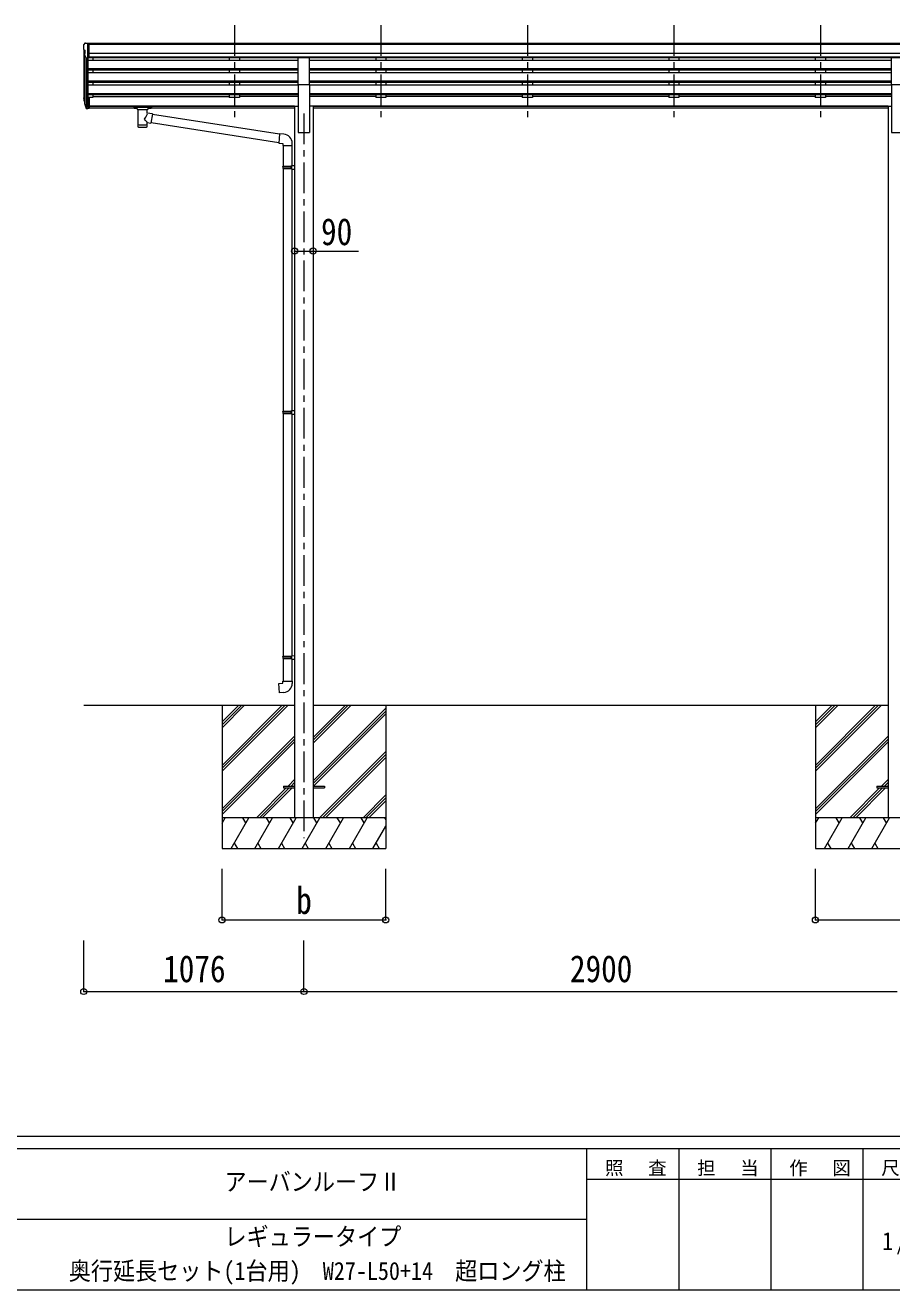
# Model space of a CAD drawing. Units: millimetres at full size, sheet at 1:30; some dimension numbers follow another scale. Extents: x -8432 to 8432, y -5820 to 5820.
# Drawn here: x -42 to 4192, y -5820 to 362 of the extents above; entities that cross this region are included whole.
import ezdxf
from ezdxf.enums import TextEntityAlignment as Align

# ---------------------------------------------------------------- set-up
doc = ezdxf.new("R2010")
doc.units = ezdxf.units.MM
doc.header["$LTSCALE"] = 30
doc.header["$PDMODE"] = 32
doc.header["$PDSIZE"] = 30
doc.linetypes.add('CHAIN1', pattern=[8, 5, -1, 1, -1])
for name, color, linetype, lineweight in [('0-0_0', 7, 'Continuous', 9), ('0-1_本体', 5, 'CHAIN1', 9), ('0-3_ELV2', 4, 'Continuous', 9), ('0-6_OTH_LINE', 6, 'Continuous', 9), ('0-9_OUTLINE', 7, 'Continuous', 9), ('F-0_240', 7, 'Continuous', 9)]:
    doc.layers.add(name, color=color, linetype=linetype, lineweight=lineweight)
doc.styles.add('ＭＳ ゴシック', font='')
doc.styles.get('ＭＳ ゴシック').set_extended_font_data('MS Gothic')

msp = doc.modelspace()

# ---------------------------------------------------------------- linework, layer by layer
at = {"layer": '0-0_0'}
for p, q in [((243.22, -2961.9), (1274.02, -2961.9)), ((919.22, -2961.9), (919.22, -3661.9)), ((919.22, -3256.08), (1213.4, -2961.9)), ((919.22, -3270.22), (1227.54, -2961.9)), ((919.22, -3284.36), (1241.68, -2961.9)), ((919.22, -3072.23), (1029.55, -2961.9)), ((919.22, -3058.09), (1015.41, -2961.9)), ((919.22, -3043.95), (1001.26, -2961.9)), ((1364.42, -2961.9), (4174.02, -2961.9)), ((1364.42, -3147.53), (1550.05, -2961.9)), ((1364.42, -3133.39), (1535.91, -2961.9)), ((1364.42, -3119.25), (1521.76, -2961.9)), ((1719.22, -2961.9), (1719.22, -3661.9)), ((3819.22, -2961.9), (3819.22, -3661.9)), ((3819.22, -3256.08), (4113.4, -2961.9)), ((3819.22, -3270.22), (4127.54, -2961.9)), ((3819.22, -3284.36), (4141.68, -2961.9)), ((3819.22, -3072.23), (3929.55, -2961.9)), ((3819.22, -3058.09), (3915.41, -2961.9)), ((3819.22, -3043.95), (3901.26, -2961.9)), ((1364.42, -3331.38), (1719.22, -2976.58)), ((1364.42, -3345.52), (1719.22, -2990.73)), ((1366.68, -3357.4), (1719.22, -3004.87)), ((919.22, -3468.21), (1274.02, -3113.41)), ((919.22, -3482.35), (1274.02, -3127.56)), ((919.22, -3496.5), (1274.02, -3141.7)), ((3819.22, -3468.21), (4174.02, -3113.41)), ((3819.22, -3482.35), (4174.02, -3127.56)), ((3819.22, -3496.5), (4174.02, -3141.7)), ((1396.03, -3511.9), (1719.22, -3188.71)), ((1410.17, -3511.9), (1719.22, -3202.86)), ((1424.31, -3511.9), (1719.22, -3217)), ((1242.16, -3357.4), (1274.02, -3325.55)), ((4142.16, -3357.4), (4174.02, -3325.55)), ((1087.66, -3511.9), (1233.16, -3366.4)), ((1101.8, -3511.9), (1247.3, -3366.4)), ((1115.94, -3511.9), (1261.44, -3366.4)), ((1256.3, -3357.4), (1274.02, -3339.69)), ((1270.44, -3357.4), (1274.02, -3353.83)), ((3987.66, -3511.9), (4133.16, -3366.4)), ((4001.8, -3511.9), (4147.3, -3366.4)), ((4015.94, -3511.9), (4161.44, -3366.4)), ((4156.3, -3357.4), (4174.02, -3339.69)), ((4170.44, -3357.4), (4174.02, -3353.83)), ((1608.16, -3511.9), (1719.22, -3400.85)), ((1622.3, -3511.9), (1719.22, -3414.99)), ((1636.44, -3511.9), (1719.22, -3429.13)), ((1719.22, -3511.9), (919.22, -3511.9)), ((919.22, -3539.41), (935.1, -3511.9)), ((963.96, -3661.9), (1050.57, -3511.9)), ((1035.57, -3537.88), (1020.57, -3511.9)), ((1079.43, -3661.9), (1166.04, -3511.9)), ((1151.03, -3537.89), (1136.03, -3511.9)), ((1194.9, -3661.9), (1281.51, -3511.9)), ((1266.51, -3537.89), (1251.5, -3511.9)), ((1310.37, -3661.9), (1396.98, -3511.9)), ((1381.98, -3537.88), (1366.97, -3511.9)), ((1425.84, -3661.9), (1512.45, -3511.9)), ((1497.45, -3537.88), (1482.45, -3511.9)), ((1541.31, -3661.9), (1627.92, -3511.9)), ((1597.92, -3511.9), (1612.92, -3537.88)), ((1713.39, -3511.9), (1719.22, -3522)), ((4619.22, -3511.9), (3819.22, -3511.9)), ((3819.22, -3539.41), (3835.1, -3511.9)), ((3863.96, -3661.9), (3950.57, -3511.9)), ((3935.57, -3537.88), (3920.57, -3511.9)), ((3979.43, -3661.9), (4066.04, -3511.9)), ((4051.03, -3537.89), (4036.03, -3511.9)), ((4094.9, -3661.9), (4181.51, -3511.9)), ((4166.51, -3537.89), (4151.5, -3511.9)), ((1656.78, -3661.9), (1719.22, -3553.77)), ((978.96, -3635.92), (993.96, -3661.9)), ((1094.43, -3635.92), (1109.43, -3661.9)), ((1209.9, -3635.92), (1224.9, -3661.9)), ((1325.37, -3635.92), (1340.37, -3661.9)), ((1440.84, -3635.92), (1455.84, -3661.9)), ((1556.31, -3635.92), (1571.31, -3661.9)), ((1671.78, -3635.92), (1686.78, -3661.9)), ((3878.96, -3635.92), (3893.96, -3661.9)), ((3994.43, -3635.92), (4009.43, -3661.9)), ((4109.9, -3635.92), (4124.9, -3661.9)), ((919.22, -3661.9), (1719.22, -3661.9)), ((3819.22, -3661.9), (4619.22, -3661.9))]:
    msp.add_line(p, q, dxfattribs=at)
at = {"layer": '0-1_本体'}
for p, q in [((979.22, 362.5), (979.22, -115.02)), ((1695.22, 362.5), (1695.22, -115.02)), ((2411.22, 362.5), (2411.22, -115.02)), ((3127.22, 362.5), (3127.22, -115.02)), ((3843.22, 362.5), (3843.22, -115.02)), ((1319.22, -68.34), (1319.22, -3611.9))]:
    msp.add_line(p, q, dxfattribs=at)
at = {"layer": '0-3_ELV2'}
for p, q in [((241.22, 265.61), (241.22, 264.98)), ((248.13, 274.41), (244.06, 268.6)), ((251.22, 274.98), (248.88, 274.83)), ((251.22, 274.98), (269.72, 274.98)), ((263.22, 201.99), (263.22, 274.98)), ((269.72, 274.98), (279.72, 274.89)), ((269.72, 202.99), (269.72, 274.98)), ((5258.72, 273.37), (269.72, 273.37)), ((5258.72, 268.16), (269.72, 268.16)), ((279.72, 273.37), (279.72, 274.89)), ((243.22, 244.4), (243.22, 9.74)), ((243.75, 243.79), (249.07, 240.72)), ((255.59, 203.81), (246.59, 219.4)), ((248.19, 216.63), (248.19, -16.97)), ((249.22, 240.46), (249.22, 224.19)), ((257.22, 202.47), (257.21, -35.4)), ((263.22, 201.99), (258.01, 202.31)), ((269.72, 202.99), (263.22, 202.99)), ((263.22, 201.99), (263.22, 9.37)), ((1291.72, 191.02), (263.22, 191.02)), ((5268.72, 224.63), (269.72, 224.63)), ((5268.72, 206.77), (269.72, 206.77)), ((1291.72, 203.53), (269.72, 203.53)), ((288.22, 203.53), (288.22, 191.02)), ((954.22, 203.53), (954.22, 191.02)), ((1004.22, 203.53), (1004.22, 191.12)), ((1291.72, 72.55), (1291.72, 204.35)), ((1291.72, 204.35), (1346.72, 204.35)), ((1346.72, 72.55), (1346.72, 204.35)), ((4191.72, 203.53), (1346.72, 203.53)), ((4191.72, 191.02), (1346.72, 191.02)), ((1670.22, 203.53), (1670.22, 191.02)), ((1720.22, 203.53), (1720.22, 191.12)), ((2386.22, 203.53), (2386.22, 191.02)), ((2436.22, 203.53), (2436.22, 191.12)), ((3102.22, 203.53), (3102.22, 191.02)), ((3152.22, 203.53), (3152.22, 191.12)), ((3818.22, 203.53), (3818.22, 191.02)), ((3868.22, 203.53), (3868.22, 191.12)), ((4191.72, 72.55), (4191.72, 204.35)), ((4191.72, 204.35), (4246.72, 204.35)), ((1291.72, 149.14), (263.22, 149.14)), ((1291.72, 147.64), (263.22, 147.64)), ((1291.72, 143.33), (263.22, 143.33)), ((1291.72, 130.47), (263.22, 130.47)), ((288.22, 143.33), (288.22, 130.47)), ((954.22, 143.33), (954.22, 130.47)), ((1004.22, 143.33), (1004.22, 130.47)), ((4191.72, 149.14), (1346.72, 149.14)), ((4191.72, 147.64), (1346.72, 147.64)), ((4191.72, 143.33), (1346.72, 143.33)), ((4191.72, 130.47), (1346.72, 130.47)), ((1670.22, 143.33), (1670.22, 130.47)), ((1720.22, 143.33), (1720.22, 130.47)), ((2386.22, 143.33), (2386.22, 130.47)), ((2436.22, 143.33), (2436.22, 130.47)), ((3102.22, 143.33), (3102.22, 130.47)), ((3152.22, 143.33), (3152.22, 130.47)), ((3818.22, 143.33), (3818.22, 130.47)), ((3868.22, 143.33), (3868.22, 130.47)), ((1291.72, 88.59), (263.22, 88.59)), ((1291.72, 87.1), (263.22, 87.1)), ((1291.72, 82.78), (263.22, 82.78)), ((1291.72, 69.92), (263.22, 69.92)), ((288.22, 82.78), (288.22, 69.92)), ((954.22, 82.78), (954.22, 70.02)), ((1004.22, 82.78), (1004.22, 69.92)), ((1291.72, 72.55), (1291.72, -161.9)), ((1291.72, 72.55), (1346.72, 72.55)), ((4191.72, 88.59), (1346.72, 88.59)), ((4191.72, 87.1), (1346.72, 87.1)), ((4191.72, 82.78), (1346.72, 82.78)), ((1346.72, 72.55), (1346.72, -161.9)), ((4191.72, 69.92), (1346.72, 69.92)), ((1670.22, 82.78), (1670.22, 70.02)), ((1720.22, 82.78), (1720.22, 69.92)), ((2386.22, 82.78), (2386.22, 70.02)), ((2436.22, 82.78), (2436.22, 69.92)), ((3102.22, 82.78), (3102.22, 70.02)), ((3152.22, 82.78), (3152.22, 69.92)), ((3818.22, 82.78), (3818.22, 70.02)), ((3868.22, 82.78), (3868.22, 69.92)), ((4191.72, 72.55), (4191.72, -161.9)), ((4191.72, 72.55), (4246.72, 72.55)), ((1291.72, 28.04), (263.22, 28.04)), ((1291.72, 26.55), (263.22, 26.55)), ((1291.72, 22.23), (263.22, 22.23)), ((263.22, 9.37), (263.22, -45.4)), ((269.72, 9.37), (263.22, 9.37)), ((269.72, 9.37), (269.72, -44.66)), ((288.22, 8.74), (269.72, 8.74)), ((288.22, 22.23), (288.22, 8.74)), ((288.22, 13.68), (954.22, 13.68)), ((954.22, 22.23), (954.22, 8.74)), ((1004.22, 8.74), (954.22, 8.74)), ((1004.22, 22.23), (1004.22, 8.74)), ((1291.72, 13.68), (1004.22, 13.68)), ((4191.72, 28.04), (1346.72, 28.04)), ((4191.72, 26.55), (1346.72, 26.55)), ((4191.72, 22.23), (1346.72, 22.23)), ((1670.22, 13.68), (1346.72, 13.68)), ((1670.22, 22.23), (1670.22, 8.74)), ((1720.22, 8.74), (1670.22, 8.74)), ((1720.22, 22.23), (1720.22, 8.74)), ((2386.22, 13.68), (1720.22, 13.68)), ((2386.22, 22.23), (2386.22, 8.74)), ((2436.22, 8.74), (2386.22, 8.74)), ((2436.22, 22.23), (2436.22, 8.74)), ((3102.22, 13.68), (2436.22, 13.68)), ((3102.22, 22.23), (3102.22, 8.74)), ((3152.22, 8.74), (3102.22, 8.74)), ((3152.22, 22.23), (3152.22, 8.74)), ((3818.22, 13.68), (3152.22, 13.68)), ((3818.22, 22.23), (3818.22, 8.74)), ((3868.22, 8.74), (3818.22, 8.74)), ((3868.22, 22.23), (3868.22, 8.74)), ((4191.72, 13.68), (3868.22, 13.68)), ((244.31, -4.82), (248.19, -12.77)), ((244.91, -3.44), (248.19, -10.5)), ((246.63, -16.09), (246.96, -20.5)), ((246.96, -20.5), (255.77, -44.04)), ((247.58, -19.93), (255.77, -36.11)), ((256.78, -34.98), (249.03, -19.58)), ((263.22, -35.66), (258.08, -35.66)), ((263.22, -37.47), (258.37, -37.47)), ((263.22, -45.4), (258.37, -45.4)), ((269.72, -30.76), (263.22, -30.76)), ((269.72, -35.64), (263.22, -35.64)), ((269.72, -44.66), (263.22, -44.66)), ((1274.02, -33.33), (269.72, -33.33)), ((1274.02, -34.73), (269.72, -34.73)), ((503.72, -42.42), (269.72, -42.42)), ((1274.02, -42.42), (557.72, -42.42)), ((1274.02, -32.9), (1274.02, -3511.9)), ((1274.02, -32.9), (1291.72, -32.9)), ((1364.42, -32.9), (1346.72, -32.9)), ((1364.42, -32.9), (1364.42, -3511.9)), ((4174.02, -33.33), (1364.42, -33.33)), ((4174.02, -34.73), (1364.42, -34.73)), ((4174.02, -42.42), (1364.42, -42.42)), ((4174.02, -32.9), (4174.02, -3511.91)), ((4174.02, -32.9), (4191.72, -32.9)), ((1291.72, -161.9), (1346.72, -161.9)), ((4191.72, -161.9), (4246.72, -161.9)), ((1219.22, -3357.4), (1219.22, -3366.4)), ((1219.22, -3357.4), (1274.02, -3357.4)), ((1219.22, -3366.4), (1274.02, -3366.4)), ((1364.42, -3357.4), (1419.22, -3357.4)), ((1364.42, -3366.4), (1419.22, -3366.4)), ((1419.22, -3357.4), (1419.22, -3366.4)), ((4119.22, -3357.4), (4119.22, -3366.4)), ((4119.22, -3357.4), (4174.02, -3357.4)), ((4119.22, -3366.4), (4174.02, -3366.4))]:
    msp.add_line(p, q, dxfattribs=at)
for centre, radius, start, end in [((244.22, 265.61), 3, 93, 180), ((443.22, 264.98), 202, 180, 184.94904), ((248.12, 248.16), 6.18, 185.7035, 224.99897), ((248.95, 273.84), 1, 93.5, 145), ((249.19, 220.9), 3, 94.7167, 210), ((248.92, 224.19), 0.3, 274.7167, 0), ((248.92, 240.46), 0.3, 0, 60), ((258.19, 205.31), 3, 210, 266.5), ((272.4, 4.3), 29.53, 186.50806, 197.98144), ((273.8, 6.06), 30.41, 187.1552, 198.19734)]:
    msp.add_arc(centre, radius, start, end, dxfattribs=at)
for centre, major_axis, ratio, start_param, end_param in [((331.87, 3.87), (-89.06, 1.43), 0.57596, 6.1962358, 6.3678173), ((331.08, 10.54), (87.93, 4.42), 0.541684, 3.0659337, 3.2228513), ((247.93, -16.09), (1.3, 0), 0.90356, 1.3700892, 3.347195), ((333.85, 0.1), (-89.07, 0), 0.90356, 0.2056023, 0.2515348), ((333.14, 3.96), (-88.05, 0), 0.90356, 0.2662965, 0.3003836), ((258.37, -34.76), (-3, 0), 0.90356, 0.5235988, 1.5707963), ((258.37, -42.69), (3, 0), 0.90356, 3.6651914, 4.712389), ((258.08, -34.3), (-1.5, 0), 0.90356, 0.5235988, 1.5707963)]:
    msp.add_ellipse(centre, major_axis=major_axis, ratio=ratio, start_param=start_param, end_param=end_param, dxfattribs=at)
at = {"layer": '0-6_OTH_LINE'}
for p, q in [((1274.02, -741.46), (1364.42, -741.46)), ((919.22, -4011.9), (919.22, -3761.92)), ((1719.22, -4011.9), (1719.22, -3761.92)), ((3819.22, -4011.9), (3819.22, -3761.92)), ((919.22, -4011.9), (1719.22, -4011.9)), ((3819.22, -4011.9), (4619.22, -4011.9)), ((243.22, -4361.9), (243.22, -4111.9)), ((1319.22, -4361.9), (1319.22, -4111.9)), ((243.22, -4361.9), (1319.22, -4361.9)), ((1319.22, -4361.9), (4219.22, -4361.9))]:
    msp.add_line(p, q, dxfattribs=at)
at = {"layer": '0-6_OTH_LINE', "lineweight": 18}
msp.add_line((1364.42, -741.46), (1586.36, -741.46), dxfattribs=at)
at = {"layer": '0-6_OTH_LINE'}
for p in [(1274.02, -741.46), (1364.42, -741.46), (919.22, -4011.9), (1719.22, -4011.9), (3819.22, -4011.9), (243.22, -4361.9), (1319.22, -4361.9)]:
    msp.add_point(p, dxfattribs=at)
at = {"layer": '0-9_OUTLINE'}
for p, q in [((487.22, -35.5), (487.22, -41.26)), ((489.22, -34.84), (572.22, -34.84)), ((489.22, -37.02), (572.22, -37.02)), ((489.22, -41.93), (503.72, -41.93)), ((503.72, -47.57), (503.72, -41.02)), ((507.82, -48.49), (507.8, -133.93)), ((553.62, -67.24), (553.62, -48.49)), ((557.72, -47.57), (557.72, -41.02)), ((557.72, -41.93), (572.22, -41.93)), ((574.22, -35.5), (574.22, -41.26)), ((578.84, -71.14), (553.61, -67.23)), ((553.63, -133.93), (553.61, -113.26)), ((553.61, -113.58), (571.81, -116.4)), ((578.84, -71.14), (571.81, -116.4)), ((1196.16, -211.48), (572.08, -114.66)), ((1199.83, -169.54), (578.52, -73.16)), ((1220.83, -169.5), (1199.99, -167.68)), ((1215.91, -225.25), (1261.91, -225.25)), ((1218.02, -225.25), (1218.02, -325.97)), ((1260.02, -225.25), (1260.02, -323.41)), ((1261.91, -225.25), (1261.91, -214.33)), ((1216.02, -327.97), (1217.02, -325.97)), ((1216.02, -327.97), (1260.02, -327.97)), ((1216.02, -327.97), (1216.02, -335.97)), ((1216.02, -335.97), (1260.02, -335.97)), ((1216.02, -335.97), (1217.02, -337.97)), ((1217.02, -325.97), (1260.02, -325.97)), ((1217.02, -337.97), (1260.02, -337.97)), ((1218.02, -337.97), (1218.02, -1524.16)), ((1255.54, -327.97), (1255.11, -325.97)), ((1258.02, -323.47), (1274.02, -323)), ((1258.02, -325.47), (1258.02, -323.47)), ((1258.02, -325.47), (1260.02, -325.47)), ((1258.02, -340.47), (1258.02, -338.47)), ((1258.02, -340.47), (1274.02, -340.94)), ((1260.02, -340.53), (1260.02, -1521.6)), ((1274.02, -323), (1274.02, -340.94)), ((1216.02, -1526.16), (1217.02, -1524.16)), ((1216.02, -1526.16), (1260.02, -1526.16)), ((1216.02, -1526.16), (1216.02, -1534.16)), ((1216.02, -1534.16), (1260.02, -1534.16)), ((1216.02, -1534.16), (1217.02, -1536.16)), ((1217.02, -1524.16), (1260.02, -1524.16)), ((1217.02, -1536.16), (1260.02, -1536.16)), ((1218.02, -1536.16), (1218.02, -2722.35)), ((1255.54, -1526.16), (1255.11, -1524.16)), ((1258.02, -1521.66), (1274.02, -1521.19)), ((1258.02, -1523.66), (1258.02, -1521.66)), ((1258.02, -1523.66), (1260.02, -1523.66)), ((1258.02, -1538.66), (1258.02, -1536.66)), ((1258.02, -1538.66), (1274.02, -1539.13)), ((1260.02, -1538.72), (1260.02, -2719.79)), ((1274.02, -1521.19), (1274.02, -1539.13)), ((1258.02, -2719.85), (1274.02, -2719.38)), ((1258.02, -2721.85), (1258.02, -2719.85)), ((1274.02, -2719.38), (1274.02, -2737.32)), ((1216.02, -2724.35), (1217.02, -2722.35)), ((1216.02, -2724.35), (1260.02, -2724.35)), ((1216.02, -2724.35), (1216.02, -2732.35)), ((1216.02, -2732.35), (1260.02, -2732.35)), ((1216.02, -2732.35), (1217.02, -2734.35)), ((1217.02, -2722.35), (1260.02, -2722.35)), ((1217.02, -2734.35), (1260.02, -2734.35)), ((1218.02, -2734.35), (1218.02, -2844.35)), ((1255.54, -2724.35), (1255.11, -2722.35)), ((1258.02, -2721.85), (1260.02, -2721.85)), ((1258.02, -2736.85), (1258.02, -2734.85)), ((1258.02, -2736.85), (1274.02, -2737.32)), ((1260.02, -2736.91), (1260.02, -2844.35)), ((1216.02, -2844.35), (1262.02, -2844.35)), ((1216.02, -2854.35), (1216.02, -2844.35)), ((1262.02, -2844.35), (1262.02, -2855.26))]:
    msp.add_line(p, q, dxfattribs=at)
for points in [[(487.22, -35.5), (487.26, -35.31), (487.34, -35.17), (487.44, -35.08), (487.54, -35.02), (487.66, -34.97), (487.95, -34.91), (488.44, -34.86), (488.98, -34.84), (489.22, -34.84)], [(487.22, -41.26), (487.26, -41.46), (487.34, -41.6), (487.44, -41.69), (487.54, -41.75), (487.66, -41.8), (487.95, -41.86), (488.44, -41.9), (488.98, -41.92), (489.22, -41.93)], [(572.22, -34.84), (572.57, -34.84), (573.1, -34.87), (573.55, -34.92), (573.85, -35), (574.02, -35.1), (574.14, -35.24), (574.21, -35.42), (574.22, -35.5)], [(572.22, -41.93), (572.57, -41.92), (573.1, -41.9), (573.55, -41.85), (573.85, -41.77), (574.02, -41.67), (574.14, -41.53), (574.21, -41.35), (574.22, -41.26)], [(1199.99, -167.68), (1195.98, -213.51), (1215.91, -215.25), (1215.91, -225.25)], [(1255.54, -327.97), (1255.54, -335.97), (1255.11, -337.97)], [(1258.02, -338.47), (1260.02, -338.47), (1260.02, -325.47)], [(1255.54, -1526.16), (1255.54, -1534.16), (1255.11, -1536.16)], [(1258.02, -1536.66), (1260.02, -1536.66), (1260.02, -1523.66)], [(1255.54, -2724.35), (1255.54, -2732.35), (1255.11, -2734.35)], [(1258.02, -2734.85), (1260.02, -2734.85), (1260.02, -2721.85)], [(1220.94, -2900.09), (1200.1, -2901.91), (1196.09, -2856.09), (1216.02, -2854.35)]]:
    msp.add_lwpolyline(points, dxfattribs=at)
for centre, start, end in [((1216.91, -214.33), 0, 85), ((1217.02, -2855.26), 275, 0)]:
    msp.add_arc(centre, 45, start, end, dxfattribs=at)
for centre, major_axis, ratio, start_param, end_param in [((489.22, -37.24), (2, 0), 0.109601, 3.1415927, 4.712389), ((530.72, -47.49), (27.06, 0), 0.069685, 3.1415927, 6.2831853), ((530.72, -41.02), (27, 0), 0.070066, 6.2831853, 9.424778), ((541.72, -45.01), (16, 0), 0.361356, 6.2636979, 6.2831853), ((572.22, -37.24), (2, 0), 0.109601, 4.712389, 6.2831853), ((530.72, -121.49), (22.91, 0), 0.122865, 3.1415927, 6.2831853), ((530.71, -93.77), (-22.81, -26.62), 0.234429, 1.6855472, 3.1268519), ((533.27, -91.12), (20.32, -22.25), 0.045535, 0.0389954, 1.3075346), ((530.72, -133.93), (22.92, 0), 0.101955, 3.1415499, 6.2833984)]:
    msp.add_ellipse(centre, major_axis=major_axis, ratio=ratio, start_param=start_param, end_param=end_param, dxfattribs=at)
at = {"layer": 'F-0_240', "color": 5}
for p, q in [((-8432.06, -5070), (8007.94, -5070)), ((-8432.06, -5130), (5341.19, -5130)), ((2701.18, -5130), (2701.18, -5820)), ((3151.18, -5130), (3151.18, -5820)), ((3601.18, -5130), (3601.18, -5820)), ((4051.18, -5130), (4051.18, -5820)), ((2701.18, -5280), (4501.18, -5280)), ((-3448.82, -5475), (2701.18, -5475)), ((-8432.06, -5820), (8007.94, -5820))]:
    msp.add_line(p, q, dxfattribs=at)

# ---------------------------------------------------------------- texts
at = {"layer": '0-6_OTH_LINE', "color": 7, "style": 'ＭＳ ゴシック', "width": 0.85}
for s, p in [('90', (1402.92, -752.03)), ('b', (1281.72, -4021.9)), ('1076', (631.22, -4355.9)), ('2900', (2619.22, -4355.9))]:
    msp.add_text(s, height=132, dxfattribs=at).set_placement(p, align=Align.BOTTOM_LEFT)
at = {"layer": 'F-0_240', "style": 'ＭＳ ゴシック', "width": 0.9}
for s, p in [('アーバンルーフⅡ', (931.18, -5362.5)), ('レギュラータイプ', (931.18, -5630.88)), ('奥行延長セット(1台用)\u3000W27-L50+14\u3000超ロング柱', (169.93, -5798.5))]:
    msp.add_text(s, height=87.98, dxfattribs=at).set_placement(p, align=Align.BOTTOM_LEFT)
at = {"layer": 'F-0_240', "attachment_point": 7, "style": 'ＭＳ ゴシック'}
for s, insert, char_height in [('\\T1.17;照\u3000査', (2791.19, -5265), 65.98), ('\\T1.17;担\u3000当', (3241.19, -5265), 65.98), ('\\T1.17;作\u3000図', (3691.18, -5265), 65.98), ('\\T1.17;尺\u3000度', (4141.19, -5265), 65.98), ('\\T1.28;\\W0.9;1/30', (4144.93, -5647.5), 87.98)]:
    msp.add_mtext(s, dxfattribs=dict(at, insert=insert, char_height=char_height))

doc.saveas('drawing.dxf')
